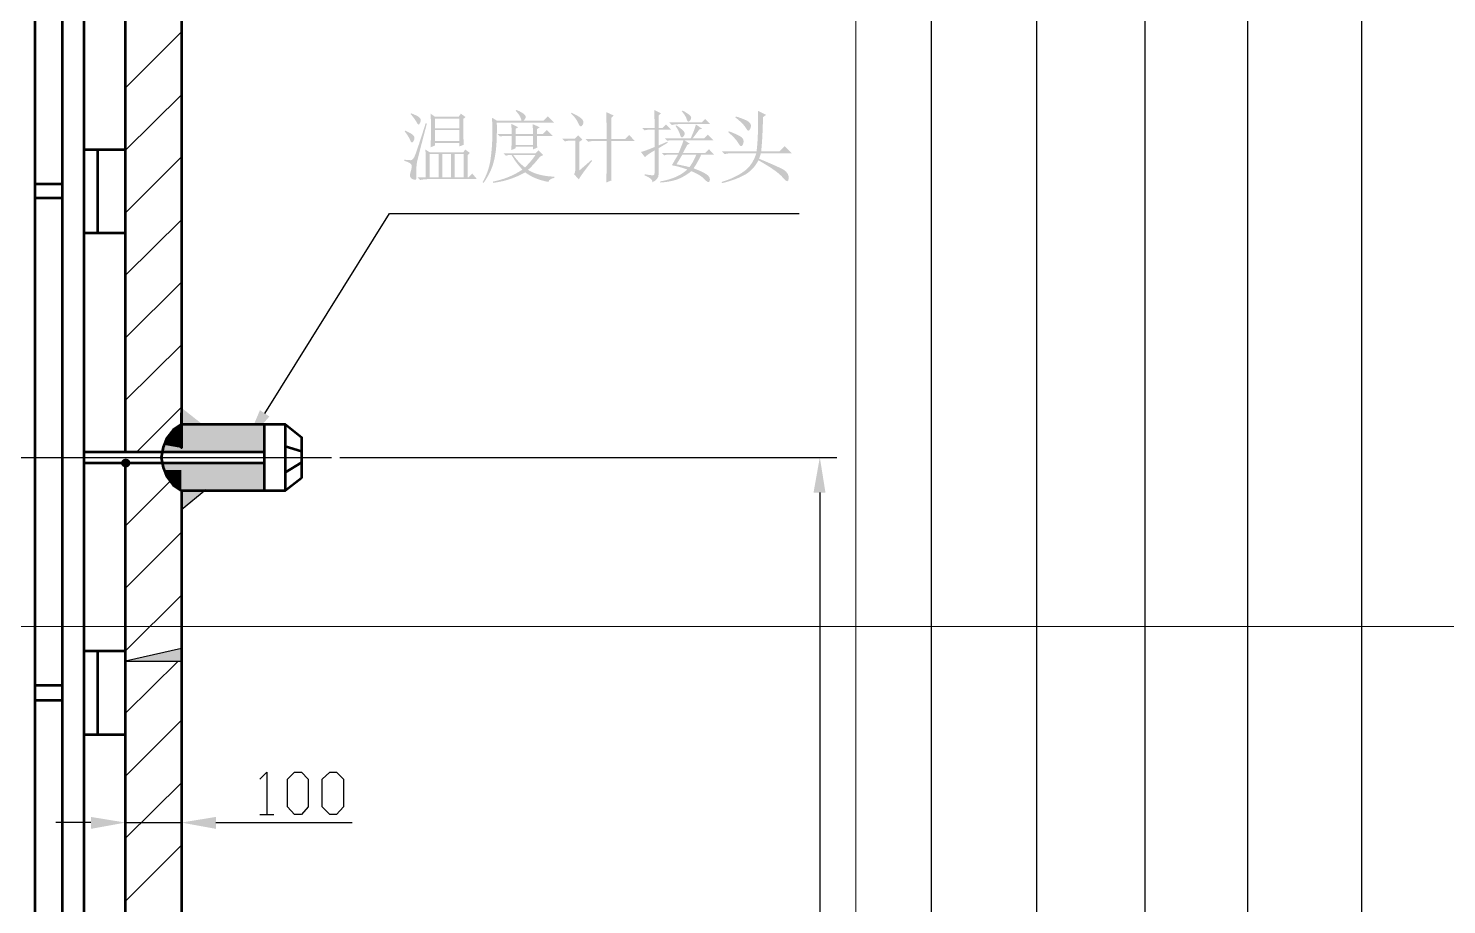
# Model space of a CAD drawing. Header units: millimetres. Extents: x 0 to 841, y 0 to 1189.
# Drawn here: x 280.6 to 376.2, y 456.9 to 515.9 of the extents above; entities that cross this region are included whole.
import ezdxf

# ---------------------------------------------------------------- set-up
doc = ezdxf.new("R2010")
doc.units = ezdxf.units.MM
doc.layers.add('C00-00-00', color=7, linetype='Continuous')
doc.layers.add('C00-FF-FF', color=4, linetype='Continuous', true_color=0x00ffff)
doc.layers.add('CBF-BF-BF', color=7, linetype='Continuous', true_color=0xbfbfbf)

msp = doc.modelspace()

# ---------------------------------------------------------------- hatches: boundary and pattern name
at = {"layer": 'C00-00-00'}
h = msp.add_hatch(color=256, dxfattribs=at)
edge = h.paths.add_edge_path(flags=0)
edge.add_spline(control_points=[(313.185608, 507.679524), (313.198837, 507.956786), (313.206003, 508.275939), (313.206003, 508.636434), (313.206003, 508.636434), (312.665261, 508.636434), (312.665261, 508.636434), (312.665261, 508.636434), (312.41556, 508.595093), (312.41556, 508.595093), (312.41556, 508.595093), (312.249093, 508.76156), (312.249093, 508.76156), (312.249093, 508.76156), (313.206003, 508.76156), (313.206003, 508.76156), (313.206003, 508.969368), (313.198837, 509.198122), (313.185608, 509.448374), (313.185608, 509.448374), (313.643117, 509.219069), (313.643117, 509.219069), (313.643117, 509.219069), (313.47665, 509.11544), (313.47665, 509.11544), (313.47665, 509.11544), (313.47665, 508.76156), (313.47665, 508.76156), (313.47665, 508.76156), (314.641919, 508.76156), (314.641919, 508.76156), (314.641919, 508.99748), (314.634753, 509.219069), (314.620973, 509.427428), (314.620973, 509.427428), (315.099979, 509.219069), (315.099979, 509.219069), (315.099979, 509.219069), (314.912565, 509.094494), (314.912565, 509.094494), (314.912565, 509.094494), (314.912565, 508.76156), (314.912565, 508.76156), (314.912565, 508.76156), (315.307787, 508.76156), (315.307787, 508.76156), (315.307787, 508.76156), (315.578434, 509.032207), (315.578434, 509.032207), (315.578434, 509.032207), (315.973655, 508.636434), (315.973655, 508.636434), (315.973655, 508.636434), (314.912565, 508.636434), (314.912565, 508.636434), (314.912565, 508.234047), (314.91918, 507.970566), (314.933512, 507.845991), (314.933512, 507.845991), (314.641919, 507.720865), (314.641919, 507.720865), (314.641919, 507.720865), (314.641919, 507.908279), (314.641919, 507.908279), (314.641919, 507.908279), (313.47665, 507.908279), (313.47665, 507.908279), (313.47665, 507.908279), (313.47665, 507.804099), (313.47665, 507.804099), (313.47665, 507.804099), (313.185608, 507.679524), (313.185608, 507.679524)], knot_values=[0, 0, 0, 0, 1, 1, 1, 2, 2, 2, 3, 3, 3, 4, 4, 4, 5, 5, 5, 6, 6, 6, 7, 7, 7, 8, 8, 8, 9, 9, 9, 10, 10, 10, 11, 11, 11, 12, 12, 12, 13, 13, 13, 14, 14, 14, 15, 15, 15, 16, 16, 16, 17, 17, 17, 18, 18, 18, 19, 19, 19, 20, 20, 20, 21, 21, 21, 22, 22, 22, 23, 23, 23, 24, 24, 24, 24], degree=3, periodic=1)
edge = h.paths.add_edge_path(flags=0)
edge.add_spline(control_points=[(315.120374, 507.242411), (314.80122, 506.840023), (314.530573, 506.541816), (314.308985, 506.347788), (314.752713, 506.069976), (315.342513, 505.91784), (316.077835, 505.889728), (316.077835, 505.889728), (316.077835, 505.806495), (316.077835, 505.806495), (315.855695, 505.765154), (315.723954, 505.674754), (315.682613, 505.535848), (315.029974, 505.660974), (314.509627, 505.875948), (314.121572, 506.181321), (313.455704, 505.806495), (312.734163, 505.570575), (311.9575, 505.473561), (311.9575, 505.473561), (311.937105, 505.556794), (311.937105, 505.556794), (312.671875, 505.695701), (313.337743, 505.966347), (313.93471, 506.368734), (313.670677, 506.632215), (313.427592, 506.957984), (313.206003, 507.34659), (313.206003, 507.34659), (312.998195, 507.34659), (312.998195, 507.34659), (312.998195, 507.34659), (312.810782, 507.304698), (312.810782, 507.304698), (312.810782, 507.304698), (312.644315, 507.471165), (312.644315, 507.471165), (312.644315, 507.471165), (314.829332, 507.471165), (314.829332, 507.471165), (314.829332, 507.471165), (315.016745, 507.658578), (315.016745, 507.658578), (315.016745, 507.658578), (315.328733, 507.34659), (315.328733, 507.34659), (315.328733, 507.34659), (315.120374, 507.242411), (315.120374, 507.242411)], knot_values=[0, 0, 0, 0, 1, 1, 1, 2, 2, 2, 3, 3, 3, 4, 4, 4, 5, 5, 5, 6, 6, 6, 7, 7, 7, 8, 8, 8, 9, 9, 9, 10, 10, 10, 11, 11, 11, 12, 12, 12, 13, 13, 13, 14, 14, 14, 15, 15, 15, 16, 16, 16, 16], degree=3, periodic=1)
edge = h.paths.add_edge_path(flags=0)
edge.add_spline(control_points=[(313.310183, 507.34659), (313.573664, 506.985544), (313.837144, 506.708283), (314.101177, 506.514255), (314.378438, 506.777736), (314.614358, 507.054997), (314.808386, 507.34659), (314.808386, 507.34659), (313.310183, 507.34659), (313.310183, 507.34659)], knot_values=[0, 0, 0, 0, 1, 1, 1, 2, 2, 2, 3, 3, 3, 3], degree=3, periodic=1)
edge = h.paths.add_edge_path(flags=0)
edge.add_spline(control_points=[(313.47665, 508.636434), (313.47665, 508.636434), (313.47665, 508.033405), (313.47665, 508.033405), (313.47665, 508.033405), (314.641919, 508.033405), (314.641919, 508.033405), (314.641919, 508.033405), (314.641919, 508.636434), (314.641919, 508.636434), (314.641919, 508.636434), (313.47665, 508.636434), (313.47665, 508.636434)], knot_values=[0, 0, 0, 0, 1, 1, 1, 2, 2, 2, 3, 3, 3, 4, 4, 4, 4], degree=3, periodic=1)
edge = h.paths.add_edge_path(flags=0)
edge.add_spline(control_points=[(311.874267, 509.864542), (311.874267, 509.864542), (312.228147, 509.656182), (312.228147, 509.656182), (312.228147, 509.656182), (313.871871, 509.656182), (313.871871, 509.656182), (313.858091, 509.739416), (313.826671, 509.829815), (313.778164, 509.926829), (313.729658, 510.023843), (313.628785, 510.162198), (313.47665, 510.342997), (313.47665, 510.342997), (313.538937, 510.384338), (313.538937, 510.384338), (313.858091, 510.245431), (314.052118, 510.124164), (314.121572, 510.020536), (314.191025, 509.916356), (314.149132, 509.795089), (313.996997, 509.656182), (313.996997, 509.656182), (315.349679, 509.656182), (315.349679, 509.656182), (315.349679, 509.656182), (315.640721, 509.947775), (315.640721, 509.947775), (315.640721, 509.947775), (316.056888, 509.531608), (316.056888, 509.531608), (316.056888, 509.531608), (312.207201, 509.531608), (312.207201, 509.531608), (312.220981, 508.699273), (312.196728, 508.050492), (312.13444, 507.585818), (312.071602, 507.120592), (311.971281, 506.722063), (311.832375, 506.389129), (311.693468, 506.056195), (311.520387, 505.751373), (311.312579, 505.473561), (311.312579, 505.473561), (311.250291, 505.515453), (311.250291, 505.515453), (311.527552, 506.000523), (311.704493, 506.507089), (311.78056, 507.034051), (311.856628, 507.561013), (311.89852, 508.098999), (311.905686, 508.646907), (311.912301, 509.194815), (311.901828, 509.60051), (311.874267, 509.864542), (311.874267, 509.864542), (311.874267, 509.864542), (311.874267, 509.864542)], knot_values=[0, 0, 0, 0, 1, 1, 1, 2, 2, 2, 3, 3, 3, 4, 4, 4, 5, 5, 5, 6, 6, 6, 7, 7, 7, 8, 8, 8, 9, 9, 9, 10, 10, 10, 11, 11, 11, 12, 12, 12, 13, 13, 13, 14, 14, 14, 15, 15, 15, 16, 16, 16, 17, 17, 17, 18, 18, 18, 19, 19, 19, 19], degree=3, periodic=1)
h = msp.add_hatch(color=256, dxfattribs=at)
edge = h.paths.add_edge_path(flags=0)
edge.add_spline(control_points=[(317.208267, 510.134637), (317.208267, 510.134637), (317.229213, 510.197476), (317.229213, 510.197476), (317.534586, 510.058569), (317.745702, 509.940609), (317.863662, 509.843595), (317.981622, 509.746582), (318.040602, 509.649017), (318.040602, 509.552003), (318.040602, 509.454989), (318.002017, 509.371755), (317.925949, 509.302302), (317.849881, 509.232849), (317.766648, 509.306161), (317.676249, 509.521135), (317.585849, 509.736109), (317.429855, 509.940609), (317.208267, 510.134637), (317.208267, 510.134637), (317.208267, 510.134637), (317.208267, 510.134637)], knot_values=[0, 0, 0, 0, 1, 1, 1, 2, 2, 2, 3, 3, 3, 4, 4, 4, 5, 5, 5, 6, 6, 6, 7, 7, 7, 7], degree=3, periodic=1)
edge = h.paths.add_edge_path(flags=0)
edge.add_spline(control_points=[(317.770506, 506.305896), (317.770506, 506.305896), (318.581895, 507.013656), (318.581895, 507.013656), (318.581895, 507.013656), (318.623237, 506.951369), (318.623237, 506.951369), (318.137616, 506.326842), (317.839408, 505.910674), (317.728614, 505.702315), (317.728614, 505.702315), (317.416626, 506.056195), (317.416626, 506.056195), (317.471748, 506.139429), (317.49986, 506.271169), (317.49986, 506.451968), (317.49986, 506.451968), (317.49986, 508.324446), (317.49986, 508.324446), (317.49986, 508.324446), (316.958566, 508.324446), (316.958566, 508.324446), (316.958566, 508.324446), (317.14598, 508.324446), (317.14598, 508.324446), (317.062746, 508.324446), (316.944786, 508.3035), (316.792099, 508.262159), (316.792099, 508.262159), (316.605237, 508.449572), (316.605237, 508.449572), (316.605237, 508.449572), (317.457967, 508.449572), (317.457967, 508.449572), (317.457967, 508.449572), (317.687273, 508.678326), (317.687273, 508.678326), (317.687273, 508.678326), (317.978315, 508.386734), (317.978315, 508.386734), (317.978315, 508.386734), (317.770506, 508.241213), (317.770506, 508.241213), (317.770506, 508.241213), (317.770506, 506.305896), (317.770506, 506.305896)], knot_values=[0, 0, 0, 0, 1, 1, 1, 2, 2, 2, 3, 3, 3, 4, 4, 4, 5, 5, 5, 6, 6, 6, 7, 7, 7, 8, 8, 8, 9, 9, 9, 10, 10, 10, 11, 11, 11, 12, 12, 12, 13, 13, 13, 14, 14, 14, 15, 15, 15, 15], degree=3, periodic=1)
edge = h.paths.add_edge_path(flags=0)
edge.add_spline(control_points=[(319.601644, 508.428626), (319.601644, 509.357975), (319.594478, 509.961004), (319.580697, 510.238817), (319.580697, 510.238817), (320.080098, 510.010063), (320.080098, 510.010063), (320.080098, 510.010063), (319.913631, 509.843595), (319.913631, 509.843595), (319.913631, 509.843595), (319.913631, 508.428626), (319.913631, 508.428626), (319.913631, 508.428626), (320.850146, 508.428626), (320.850146, 508.428626), (320.850146, 508.428626), (321.120242, 508.699273), (321.120242, 508.699273), (321.120242, 508.699273), (321.495068, 508.3035), (321.495068, 508.3035), (321.495068, 508.3035), (319.913631, 508.3035), (319.913631, 508.3035), (319.913631, 508.3035), (319.913631, 506.410076), (319.913631, 506.410076), (319.913631, 506.132263), (319.920246, 505.875948), (319.934578, 505.640028), (319.934578, 505.640028), (319.580697, 505.494507), (319.580697, 505.494507), (319.594478, 505.924455), (319.601644, 506.250223), (319.601644, 506.472363), (319.601644, 506.472363), (319.601644, 508.3035), (319.601644, 508.3035), (319.601644, 508.3035), (318.540003, 508.3035), (318.540003, 508.3035), (318.540003, 508.3035), (318.852542, 508.3035), (318.852542, 508.3035), (318.686075, 508.3035), (318.526223, 508.282554), (318.373536, 508.241213), (318.373536, 508.241213), (318.186674, 508.428626), (318.186674, 508.428626), (318.186674, 508.428626), (319.601644, 508.428626), (319.601644, 508.428626)], knot_values=[0, 0, 0, 0, 1, 1, 1, 2, 2, 2, 3, 3, 3, 4, 4, 4, 5, 5, 5, 6, 6, 6, 7, 7, 7, 8, 8, 8, 9, 9, 9, 10, 10, 10, 11, 11, 11, 12, 12, 12, 13, 13, 13, 14, 14, 14, 15, 15, 15, 16, 16, 16, 17, 17, 17, 18, 18, 18, 18], degree=3, periodic=1)
h = msp.add_hatch(color=256, dxfattribs=at)
edge = h.paths.add_edge_path(flags=0)
edge.add_spline(control_points=[(323.811716, 509.552003), (323.811716, 509.552003), (326.017679, 509.552003), (326.017679, 509.552003), (326.017679, 509.552003), (326.246434, 509.781308), (326.246434, 509.781308), (326.246434, 509.781308), (326.600314, 509.427428), (326.600314, 509.427428), (326.600314, 509.427428), (324.456638, 509.427428), (324.456638, 509.427428), (324.27639, 509.427428), (324.123704, 509.406482), (323.999129, 509.365141), (323.999129, 509.365141), (323.811716, 509.552003), (323.811716, 509.552003)], knot_values=[0, 0, 0, 0, 1, 1, 1, 2, 2, 2, 3, 3, 3, 4, 4, 4, 5, 5, 5, 6, 6, 6, 6], degree=3, periodic=1)
edge = h.paths.add_edge_path(flags=0)
edge.add_spline(control_points=[(324.311117, 509.344194), (324.61649, 509.135835), (324.79343, 508.983148), (324.841937, 508.886135), (324.890444, 508.789121), (324.865639, 508.688248), (324.768625, 508.58462), (324.671612, 508.48044), (324.602158, 508.515167), (324.560817, 508.688799), (324.518925, 508.861881), (324.415296, 509.066382), (324.248829, 509.302302), (324.248829, 509.302302), (324.311117, 509.344194), (324.311117, 509.344194)], knot_values=[0, 0, 0, 0, 1, 1, 1, 2, 2, 2, 3, 3, 3, 4, 4, 4, 5, 5, 5, 5], degree=3, periodic=1)
edge = h.paths.add_edge_path(flags=0)
edge.add_spline(control_points=[(325.039272, 508.033405), (325.039272, 508.033405), (324.74823, 507.492111), (324.74823, 507.492111), (324.74823, 507.492111), (326.246434, 507.492111), (326.246434, 507.492111), (326.246434, 507.492111), (326.496134, 507.741812), (326.496134, 507.741812), (326.496134, 507.741812), (326.850014, 507.367536), (326.850014, 507.367536), (326.850014, 507.367536), (325.975787, 507.367536), (325.975787, 507.367536), (325.767427, 506.923257), (325.594346, 506.618435), (325.45544, 506.451968), (325.732701, 506.354403), (325.968621, 506.25353), (326.162649, 506.149902), (326.356677, 506.045722), (326.478495, 505.942094), (326.527002, 505.837914), (326.575509, 505.734286), (326.575509, 505.643886), (326.527002, 505.567267), (326.478495, 505.4912), (326.391403, 505.51876), (326.266829, 505.650501), (326.142254, 505.782793), (326.013821, 505.89028), (325.88208, 505.973513), (325.75034, 506.056195), (325.559619, 506.153209), (325.309919, 506.264555), (325.087779, 506.069976), (324.82044, 505.90406), (324.508452, 505.765154), (324.196464, 505.626247), (323.769823, 505.536399), (323.229081, 505.494507), (323.229081, 505.494507), (323.229081, 505.57774), (323.229081, 505.57774), (323.520123, 505.619633), (323.822189, 505.699008), (324.134177, 505.816968), (324.446164, 505.934928), (324.74823, 506.118483), (325.039272, 506.368734), (324.720118, 506.493309), (324.373404, 506.590323), (323.999129, 506.659776), (324.137484, 506.895696), (324.27639, 507.131616), (324.415296, 507.367536), (324.415296, 507.367536), (323.666195, 507.367536), (323.666195, 507.367536), (323.666195, 507.367536), (323.478782, 507.325644), (323.478782, 507.325644), (323.478782, 507.325644), (323.312315, 507.492111), (323.312315, 507.492111), (323.312315, 507.492111), (324.456638, 507.492111), (324.456638, 507.492111), (324.595544, 507.810714), (324.706338, 508.095141), (324.789572, 508.345392), (324.789572, 508.345392), (323.874003, 508.345392), (323.874003, 508.345392), (323.874003, 508.345392), (323.687141, 508.3035), (323.687141, 508.3035), (323.687141, 508.3035), (323.520674, 508.469967), (323.520674, 508.469967), (323.520674, 508.469967), (325.268578, 508.469967), (325.268578, 508.469967), (325.323699, 508.594542), (325.382679, 508.733448), (325.444967, 508.886135), (325.507254, 509.038821), (325.566234, 509.212454), (325.621907, 509.406482), (325.621907, 509.406482), (326.038074, 509.11544), (326.038074, 509.11544), (326.038074, 509.11544), (325.851212, 509.073548), (325.851212, 509.073548), (325.656633, 508.795735), (325.503947, 508.594542), (325.393152, 508.469967), (325.393152, 508.469967), (326.1632, 508.469967), (326.1632, 508.469967), (326.1632, 508.469967), (326.412901, 508.719668), (326.412901, 508.719668), (326.412901, 508.719668), (326.787176, 508.345392), (326.787176, 508.345392), (326.787176, 508.345392), (324.831464, 508.345392), (324.831464, 508.345392), (324.831464, 508.345392), (325.205739, 508.116638), (325.205739, 508.116638), (325.205739, 508.116638), (325.039272, 508.033405), (325.039272, 508.033405)], knot_values=[0, 0, 0, 0, 1, 1, 1, 2, 2, 2, 3, 3, 3, 4, 4, 4, 5, 5, 5, 6, 6, 6, 7, 7, 7, 8, 8, 8, 9, 9, 9, 10, 10, 10, 11, 11, 11, 12, 12, 12, 13, 13, 13, 14, 14, 14, 15, 15, 15, 16, 16, 16, 17, 17, 17, 18, 18, 18, 19, 19, 19, 20, 20, 20, 21, 21, 21, 22, 22, 22, 23, 23, 23, 24, 24, 24, 25, 25, 25, 26, 26, 26, 27, 27, 27, 28, 28, 28, 29, 29, 29, 30, 30, 30, 31, 31, 31, 32, 32, 32, 33, 33, 33, 34, 34, 34, 35, 35, 35, 36, 36, 36, 37, 37, 37, 38, 38, 38, 39, 39, 39, 39], degree=3, periodic=1)
edge = h.paths.add_edge_path(flags=0)
edge.add_spline(control_points=[(324.311117, 506.722063), (324.61649, 506.666391), (324.907532, 506.604103), (325.185344, 506.535201), (325.36504, 506.77057), (325.517727, 507.047832), (325.642853, 507.367536), (325.642853, 507.367536), (324.706338, 507.367536), (324.706338, 507.367536), (324.581763, 507.159177), (324.450023, 506.943652), (324.311117, 506.722063), (324.311117, 506.722063), (324.311117, 506.722063), (324.311117, 506.722063)], knot_values=[0, 0, 0, 0, 1, 1, 1, 2, 2, 2, 3, 3, 3, 4, 4, 4, 5, 5, 5, 5], degree=3, periodic=1)
edge = h.paths.add_edge_path(flags=0)
edge.add_spline(control_points=[(324.727284, 510.342997), (324.976985, 510.20409), (325.146759, 510.089438), (325.237158, 509.999589), (325.327006, 509.90919), (325.323699, 509.801703), (325.226685, 509.677128), (325.129671, 509.552003), (325.056911, 509.572949), (325.008404, 509.739416), (324.959897, 509.905883), (324.845244, 510.092745), (324.664997, 510.301104), (324.664997, 510.301104), (324.727284, 510.342997), (324.727284, 510.342997)], knot_values=[0, 0, 0, 0, 1, 1, 1, 2, 2, 2, 3, 3, 3, 4, 4, 4, 5, 5, 5, 5], degree=3, periodic=1)
edge = h.paths.add_edge_path(flags=0)
edge.add_spline(control_points=[(323.104506, 507.991512), (323.104506, 507.991512), (323.687141, 508.241213), (323.687141, 508.241213), (323.687141, 508.241213), (323.728482, 508.178925), (323.728482, 508.178925), (323.728482, 508.178925), (323.104506, 507.804099), (323.104506, 507.804099), (323.104506, 507.804099), (323.104506, 506.0358), (323.104506, 506.0358), (323.104506, 505.813661), (322.9656, 505.640028), (322.688339, 505.515453), (322.7159, 505.66814), (322.542267, 505.820826), (322.167992, 505.972962), (322.167992, 505.972962), (322.167992, 506.056195), (322.167992, 506.056195), (322.472814, 506.000523), (322.660227, 505.97682), (322.72968, 505.983435), (322.799133, 505.990601), (322.83386, 506.04903), (322.83386, 506.160375), (322.83386, 506.160375), (322.83386, 507.658578), (322.83386, 507.658578), (322.459033, 507.436438), (322.244059, 507.283752), (322.188938, 507.201069), (322.188938, 507.201069), (321.918291, 507.554398), (321.918291, 507.554398), (322.16744, 507.623852), (322.472814, 507.734646), (322.83386, 507.887332), (322.83386, 507.887332), (322.83386, 509.052602), (322.83386, 509.052602), (322.83386, 509.052602), (322.396746, 509.052602), (322.396746, 509.052602), (322.396746, 509.052602), (322.147046, 509.01126), (322.147046, 509.01126), (322.147046, 509.01126), (321.980579, 509.177727), (321.980579, 509.177727), (321.980579, 509.177727), (322.83386, 509.177727), (322.83386, 509.177727), (322.83386, 509.746582), (322.826694, 510.148418), (322.812914, 510.384338), (322.812914, 510.384338), (323.270973, 510.155583), (323.270973, 510.155583), (323.270973, 510.155583), (323.104506, 510.010063), (323.104506, 510.010063), (323.104506, 510.010063), (323.104506, 509.177727), (323.104506, 509.177727), (323.104506, 509.177727), (323.374602, 509.177727), (323.374602, 509.177727), (323.374602, 509.177727), (323.603908, 509.406482), (323.603908, 509.406482), (323.603908, 509.406482), (323.957237, 509.052602), (323.957237, 509.052602), (323.957237, 509.052602), (323.104506, 509.052602), (323.104506, 509.052602), (323.104506, 509.052602), (323.104506, 507.991512), (323.104506, 507.991512)], knot_values=[0, 0, 0, 0, 1, 1, 1, 2, 2, 2, 3, 3, 3, 4, 4, 4, 5, 5, 5, 6, 6, 6, 7, 7, 7, 8, 8, 8, 9, 9, 9, 10, 10, 10, 11, 11, 11, 12, 12, 12, 13, 13, 13, 14, 14, 14, 15, 15, 15, 16, 16, 16, 17, 17, 17, 18, 18, 18, 19, 19, 19, 20, 20, 20, 21, 21, 21, 22, 22, 22, 23, 23, 23, 24, 24, 24, 25, 25, 25, 26, 26, 26, 27, 27, 27, 27], degree=3, periodic=1)
h = msp.add_hatch(color=256, dxfattribs=at)
edge = h.paths.add_edge_path(flags=0)
edge.add_spline(control_points=[(328.313381, 509.947775), (328.79845, 509.794537), (329.100516, 509.662797), (329.218476, 509.552003), (329.336436, 509.440657), (329.356831, 509.295136), (329.280763, 509.114889), (329.204696, 508.934642), (329.110989, 508.945115), (329.000195, 509.146308), (328.888849, 509.347502), (328.646315, 509.593895), (328.272039, 509.884937), (328.272039, 509.884937), (328.313381, 509.947775), (328.313381, 509.947775)], knot_values=[0, 0, 0, 0, 1, 1, 1, 2, 2, 2, 3, 3, 3, 4, 4, 4, 5, 5, 5, 5], degree=3, periodic=1)
edge = h.paths.add_edge_path(flags=0)
edge.add_spline(control_points=[(327.834926, 508.948973), (328.361888, 508.754394), (328.670017, 508.5984), (328.760416, 508.48044), (328.850816, 508.36248), (328.85743, 508.220267), (328.781362, 508.053799), (328.705295, 507.887332), (328.608281, 507.911586), (328.490321, 508.12656), (328.372361, 508.341534), (328.139748, 508.595093), (327.793033, 508.886135), (327.793033, 508.886135), (327.834926, 508.948973), (327.834926, 508.948973)], knot_values=[0, 0, 0, 0, 1, 1, 1, 2, 2, 2, 3, 3, 3, 4, 4, 4, 5, 5, 5, 5], degree=3, periodic=1)
edge = h.paths.add_edge_path(flags=0)
edge.add_spline(control_points=[(330.352877, 510.051404), (330.352877, 510.051404), (330.144518, 509.905883), (330.144518, 509.905883), (330.130186, 509.447823), (330.116406, 509.063075), (330.102625, 508.751087), (330.088845, 508.439099), (330.061284, 508.053799), (330.019943, 507.596291), (330.019943, 507.596291), (331.2475, 507.596291), (331.2475, 507.596291), (331.2475, 507.596291), (331.60138, 507.950171), (331.60138, 507.950171), (331.60138, 507.950171), (332.079835, 507.471165), (332.079835, 507.471165), (332.079835, 507.471165), (329.998997, 507.471165), (329.998997, 507.471165), (329.970885, 507.359819), (329.928993, 507.235245), (329.873871, 507.09689), (330.581631, 506.805297), (331.094813, 506.57985), (331.413967, 506.420549), (331.732569, 506.260696), (331.885256, 506.045722), (331.871475, 505.775627), (331.857695, 505.50498), (331.729262, 505.51876), (331.486727, 505.816968), (331.243641, 506.115175), (330.692426, 506.507089), (329.83253, 506.99271), (329.59661, 506.53465), (329.263676, 506.19455), (328.833728, 505.972962), (328.40378, 505.751373), (327.918159, 505.57774), (327.376866, 505.452615), (327.376866, 505.452615), (327.356471, 505.535848), (327.356471, 505.535848), (327.952886, 505.716647), (328.451736, 505.952567), (328.854123, 506.243609), (329.25651, 506.53465), (329.533771, 506.944203), (329.687009, 507.471165), (329.687009, 507.471165), (328.06368, 507.471165), (328.06368, 507.471165), (327.882881, 507.471165), (327.716414, 507.450219), (327.564279, 507.408878), (327.564279, 507.408878), (327.376866, 507.596291), (327.376866, 507.596291), (327.376866, 507.596291), (329.707404, 507.596291), (329.707404, 507.596291), (329.762526, 508.053799), (329.793945, 508.549893), (329.801111, 509.084021), (329.807725, 509.617597), (329.811584, 510.030457), (329.811584, 510.32205), (329.811584, 510.32205), (330.352877, 510.051404), (330.352877, 510.051404)], knot_values=[0, 0, 0, 0, 1, 1, 1, 2, 2, 2, 3, 3, 3, 4, 4, 4, 5, 5, 5, 6, 6, 6, 7, 7, 7, 8, 8, 8, 9, 9, 9, 10, 10, 10, 11, 11, 11, 12, 12, 12, 13, 13, 13, 14, 14, 14, 15, 15, 15, 16, 16, 16, 17, 17, 17, 18, 18, 18, 19, 19, 19, 20, 20, 20, 21, 21, 21, 22, 22, 22, 23, 23, 23, 24, 24, 24, 24], degree=3, periodic=1)
h = msp.add_hatch(color=256, dxfattribs=at)
edge = h.paths.add_edge_path(flags=0)
edge.add_spline(control_points=[(308.03847, 509.801703), (308.03847, 509.801703), (308.03847, 509.156781), (308.03847, 509.156781), (308.03847, 509.156781), (309.682745, 509.156781), (309.682745, 509.156781), (309.682745, 509.156781), (309.682745, 509.801703), (309.682745, 509.801703), (309.682745, 509.801703), (308.03847, 509.801703), (308.03847, 509.801703)], knot_values=[0, 0, 0, 0, 1, 1, 1, 2, 2, 2, 3, 3, 3, 4, 4, 4, 4], degree=3, periodic=1)
edge = h.paths.add_edge_path(flags=0)
edge.add_spline(control_points=[(308.03847, 509.032207), (308.03847, 509.032207), (308.03847, 508.283105), (308.03847, 508.283105), (308.03847, 508.283105), (309.682745, 508.283105), (309.682745, 508.283105), (309.682745, 508.283105), (309.682745, 509.032207), (309.682745, 509.032207), (309.682745, 509.032207), (308.03847, 509.032207), (308.03847, 509.032207)], knot_values=[0, 0, 0, 0, 1, 1, 1, 2, 2, 2, 3, 3, 3, 4, 4, 4, 4], degree=3, periodic=1)
edge = h.paths.add_edge_path(flags=0)
edge.add_spline(control_points=[(307.685141, 507.408878), (307.685141, 507.408878), (307.685141, 505.848387), (307.685141, 505.848387), (307.685141, 505.848387), (308.288171, 505.848387), (308.288171, 505.848387), (308.288171, 505.848387), (308.288171, 507.408878), (308.288171, 507.408878), (308.288171, 507.408878), (307.685141, 507.408878), (307.685141, 507.408878)], knot_values=[0, 0, 0, 0, 1, 1, 1, 2, 2, 2, 3, 3, 3, 4, 4, 4, 4], degree=3, periodic=1)
edge = h.paths.add_edge_path(flags=0)
edge.add_spline(control_points=[(308.537871, 507.408878), (308.537871, 507.408878), (308.537871, 505.848387), (308.537871, 505.848387), (308.537871, 505.848387), (309.120506, 505.848387), (309.120506, 505.848387), (309.120506, 505.848387), (309.120506, 507.408878), (309.120506, 507.408878), (309.120506, 507.408878), (308.537871, 507.408878), (308.537871, 507.408878)], knot_values=[0, 0, 0, 0, 1, 1, 1, 2, 2, 2, 3, 3, 3, 4, 4, 4, 4], degree=3, periodic=1)
edge = h.paths.add_edge_path(flags=0)
edge.add_spline(control_points=[(309.370206, 507.408878), (309.370206, 507.408878), (309.370206, 505.848387), (309.370206, 505.848387), (309.370206, 505.848387), (309.973787, 505.848387), (309.973787, 505.848387), (309.973787, 505.848387), (309.973787, 507.408878), (309.973787, 507.408878), (309.973787, 507.408878), (309.370206, 507.408878), (309.370206, 507.408878)], knot_values=[0, 0, 0, 0, 1, 1, 1, 2, 2, 2, 3, 3, 3, 4, 4, 4, 4], degree=3, periodic=1)
edge = h.paths.add_edge_path(flags=0)
edge.add_spline(control_points=[(307.747428, 507.866938), (307.761209, 508.130418), (307.768375, 508.532254), (307.768375, 509.073548), (307.768375, 509.61429), (307.761209, 509.96817), (307.747428, 510.134637), (307.747428, 510.134637), (308.03847, 509.926829), (308.03847, 509.926829), (308.03847, 509.926829), (309.640853, 509.926829), (309.640853, 509.926829), (309.640853, 509.926829), (309.786374, 510.134637), (309.786374, 510.134637), (309.786374, 510.134637), (310.098913, 509.905883), (310.098913, 509.905883), (310.098913, 509.905883), (309.952841, 509.781308), (309.952841, 509.781308), (309.952841, 508.948973), (309.959455, 508.366339), (309.973787, 508.033405), (309.973787, 508.033405), (309.682745, 507.929225), (309.682745, 507.929225), (309.682745, 507.929225), (309.682745, 508.157979), (309.682745, 508.157979), (309.682745, 508.157979), (308.03847, 508.157979), (308.03847, 508.157979), (308.03847, 508.157979), (308.03847, 507.991512), (308.03847, 507.991512), (308.03847, 507.991512), (307.747428, 507.866938), (307.747428, 507.866938)], knot_values=[0, 0, 0, 0, 1, 1, 1, 2, 2, 2, 3, 3, 3, 4, 4, 4, 5, 5, 5, 6, 6, 6, 7, 7, 7, 8, 8, 8, 9, 9, 9, 10, 10, 10, 11, 11, 11, 12, 12, 12, 13, 13, 13, 13], degree=3, periodic=1)
edge = h.paths.add_edge_path(flags=0)
edge.add_spline(control_points=[(307.393548, 507.720865), (307.393548, 507.720865), (307.685141, 507.534003), (307.685141, 507.534003), (307.685141, 507.534003), (309.952841, 507.534003), (309.952841, 507.534003), (309.952841, 507.534003), (310.077967, 507.720865), (310.077967, 507.720865), (310.077967, 507.720865), (310.389954, 507.492111), (310.389954, 507.492111), (310.389954, 507.492111), (310.244434, 507.34659), (310.244434, 507.34659), (310.244434, 507.34659), (310.244434, 505.848387), (310.244434, 505.848387), (310.244434, 505.848387), (310.306721, 505.848387), (310.306721, 505.848387), (310.306721, 505.848387), (310.556421, 506.098088), (310.556421, 506.098088), (310.556421, 506.098088), (310.868409, 505.723261), (310.868409, 505.723261), (310.868409, 505.723261), (307.539069, 505.723261), (307.539069, 505.723261), (307.358822, 505.723261), (307.192355, 505.702866), (307.039668, 505.660974), (307.039668, 505.660974), (306.852806, 505.848387), (306.852806, 505.848387), (306.852806, 505.848387), (307.414494, 505.848387), (307.414494, 505.848387), (307.414494, 505.848387), (307.414494, 507.221464), (307.414494, 507.221464), (307.414494, 507.360371), (307.407329, 507.526838), (307.393548, 507.720865), (307.393548, 507.720865), (307.393548, 507.720865), (307.393548, 507.720865)], knot_values=[0, 0, 0, 0, 1, 1, 1, 2, 2, 2, 3, 3, 3, 4, 4, 4, 5, 5, 5, 6, 6, 6, 7, 7, 7, 8, 8, 8, 9, 9, 9, 10, 10, 10, 11, 11, 11, 12, 12, 12, 13, 13, 13, 14, 14, 14, 15, 15, 15, 16, 16, 16, 16], degree=3, periodic=1)
edge = h.paths.add_edge_path(flags=0)
edge.add_spline(control_points=[(307.497728, 509.468769), (307.095341, 507.943005), (306.876508, 507.093031), (306.841782, 506.91995), (306.807055, 506.746317), (306.786109, 506.53465), (306.779494, 506.28495), (306.77288, 506.035249), (306.77288, 505.862168), (306.779494, 505.765154), (306.786109, 505.66814), (306.702875, 505.653808), (306.529794, 505.723261), (306.356712, 505.792714), (306.31482, 505.96304), (306.405219, 506.233135), (306.495067, 506.503231), (306.498375, 506.676864), (306.415141, 506.753483), (306.331908, 506.82955), (306.186387, 506.895696), (305.978579, 506.951369), (305.978579, 506.951369), (305.978579, 507.034602), (305.978579, 507.034602), (306.228279, 507.00649), (306.380966, 506.996017), (306.436638, 507.003183), (306.49176, 507.009798), (306.557906, 507.072636), (306.633973, 507.190596), (306.710041, 507.308556), (306.970215, 508.074746), (307.414494, 509.489715), (307.414494, 509.489715), (307.497728, 509.468769), (307.497728, 509.468769)], knot_values=[0, 0, 0, 0, 1, 1, 1, 2, 2, 2, 3, 3, 3, 4, 4, 4, 5, 5, 5, 6, 6, 6, 7, 7, 7, 8, 8, 8, 9, 9, 9, 10, 10, 10, 11, 11, 11, 12, 12, 12, 12], degree=3, periodic=1)
edge = h.paths.add_edge_path(flags=0)
edge.add_spline(control_points=[(306.040866, 508.990314), (306.415692, 508.823847), (306.616886, 508.684941), (306.644447, 508.574147), (306.672007, 508.462801), (306.647754, 508.355314), (306.571686, 508.251686), (306.495067, 508.147506), (306.43278, 508.168452), (306.384273, 508.313973), (306.335766, 508.459494), (306.207333, 508.671161), (305.999525, 508.948973), (305.999525, 508.948973), (306.040866, 508.990314), (306.040866, 508.990314)], knot_values=[0, 0, 0, 0, 1, 1, 1, 2, 2, 2, 3, 3, 3, 4, 4, 4, 5, 5, 5, 5], degree=3, periodic=1)
edge = h.paths.add_edge_path(flags=0)
edge.add_spline(control_points=[(306.436638, 510.155583), (306.700119, 510.058569), (306.883674, 509.96817), (306.987854, 509.884937), (307.091482, 509.801703), (307.109121, 509.680436), (307.039668, 509.521135), (306.970215, 509.361282), (306.897454, 509.361282), (306.821387, 509.521135), (306.744768, 509.680436), (306.602554, 509.878322), (306.394746, 510.114242), (306.394746, 510.114242), (306.436638, 510.155583), (306.436638, 510.155583)], knot_values=[0, 0, 0, 0, 1, 1, 1, 2, 2, 2, 3, 3, 3, 4, 4, 4, 5, 5, 5, 5], degree=3, periodic=1)
h = msp.add_hatch(color=256, dxfattribs=at)
h.dxf.hatch_style = 2
h.paths.add_polyline_path([(290.957, 490.330772), (292.354, 489.230106), (290.957, 489.230106)])
h = msp.add_hatch(color=256, dxfattribs=at)
h.dxf.hatch_style = 2
h.paths.add_polyline_path([(296.883667, 489.738106), (295.317333, 487.960106), (296.248667, 490.161439)])
h = msp.add_hatch(color=256, dxfattribs=at)
h.dxf.hatch_style = 2
h.paths.add_polyline_path([(290.957, 489.230106), (290.957, 488.976106), (290.576, 488.976106)])
h = msp.add_hatch(color=256, dxfattribs=at)
h.dxf.hatch_style = 2
h.paths.add_polyline_path([(290.957, 489.230106), (296.545, 488.637439), (290.957, 488.637439)])
h = msp.add_hatch(color=256, dxfattribs=at)
h.dxf.hatch_style = 2
h.paths.add_polyline_path([(290.957, 489.230106), (296.545, 489.230106), (296.545, 488.637439)])
h = msp.add_hatch(color=256, dxfattribs=at)
h.dxf.hatch_style = 2
h.paths.add_polyline_path([(289.941, 488.256439), (290.957, 487.833106), (289.771667, 487.833106)])
h = msp.add_hatch(color=256, dxfattribs=at)
h.dxf.hatch_style = 2
h.paths.add_polyline_path([(290.237333, 488.637439), (290.957, 488.256439), (289.941, 488.256439)])
h = msp.add_hatch(color=256, dxfattribs=at)
h.dxf.hatch_style = 2
h.paths.add_polyline_path([(289.941, 488.256439), (290.957, 488.256439), (290.957, 487.833106)])
h = msp.add_hatch(color=256, dxfattribs=at)
h.dxf.hatch_style = 2
h.paths.add_polyline_path([(290.576, 488.976106), (290.957, 488.637439), (290.237333, 488.637439)])
h = msp.add_hatch(color=256, dxfattribs=at)
h.dxf.hatch_style = 2
h.paths.add_polyline_path([(290.237333, 488.637439), (290.957, 488.637439), (290.957, 488.256439)])
h = msp.add_hatch(color=256, dxfattribs=at)
h.dxf.hatch_style = 2
h.paths.add_polyline_path([(290.576, 488.976106), (290.957, 488.976106), (290.957, 488.637439)])
h = msp.add_hatch(color=256, dxfattribs=at)
h.dxf.hatch_style = 2
h.paths.add_polyline_path([(290.957, 488.637439), (296.545, 488.256439), (290.957, 488.256439)])
h = msp.add_hatch(color=256, dxfattribs=at)
h.dxf.hatch_style = 2
h.paths.add_polyline_path([(290.957, 488.637439), (296.545, 488.637439), (296.545, 488.256439)])
h = msp.add_hatch(color=256, dxfattribs=at)
h.dxf.hatch_style = 2
h.paths.add_polyline_path([(290.957, 488.256439), (296.545, 487.621439), (290.957, 487.621439)])
h = msp.add_hatch(color=256, dxfattribs=at)
h.dxf.hatch_style = 2
h.paths.add_polyline_path([(290.957, 488.256439), (296.545, 488.256439), (296.545, 487.621439)])
h = msp.add_hatch(color=256, dxfattribs=at)
h.dxf.hatch_style = 2
h.paths.add_polyline_path([(289.729333, 487.621439), (290.957, 487.367439), (289.644667, 487.367439)])
h = msp.add_hatch(color=256, dxfattribs=at)
h.dxf.hatch_style = 2
h.paths.add_polyline_path([(289.771667, 487.833106), (290.957, 487.621439), (289.729333, 487.621439)])
h = msp.add_hatch(color=256, dxfattribs=at)
h.dxf.hatch_style = 2
h.paths.add_polyline_path([(289.729333, 487.621439), (290.957, 487.621439), (290.957, 487.367439)])
h = msp.add_hatch(color=256, dxfattribs=at)
h.dxf.hatch_style = 2
h.paths.add_polyline_path([(289.771667, 487.833106), (290.957, 487.833106), (290.957, 487.621439)])
h = msp.add_hatch(color=256, dxfattribs=at)
h.dxf.hatch_style = 2
h.paths.add_polyline_path([(290.957, 487.621439), (296.545, 487.367439), (290.957, 487.367439)])
h = msp.add_hatch(color=256, dxfattribs=at)
h.dxf.hatch_style = 2
h.paths.add_polyline_path([(290.957, 487.621439), (296.545, 487.621439), (296.545, 487.367439)])
h = msp.add_hatch(color=256, dxfattribs=at)
h.dxf.hatch_style = 2
h.paths.add_polyline_path([(289.644667, 486.605439), (290.957, 486.139772), (289.771667, 486.139772)])
h = msp.add_hatch(color=256, dxfattribs=at)
h.dxf.hatch_style = 2
h.paths.add_polyline_path([(289.644667, 486.605439), (290.957, 486.605439), (290.957, 486.139772)])
h = msp.add_hatch(color=256, dxfattribs=at)
h.dxf.hatch_style = 2
h.paths.add_polyline_path([(290.957, 486.605439), (296.545, 485.716439), (290.957, 485.716439)])
h = msp.add_hatch(color=256, dxfattribs=at)
h.dxf.hatch_style = 2
h.paths.add_polyline_path([(290.957, 486.605439), (296.545, 486.605439), (296.545, 485.716439)])
h = msp.add_hatch(color=256, dxfattribs=at)
h.dxf.hatch_style = 2
h.paths.add_polyline_path([(333.544333, 484.615772), (334.348667, 484.615772), (333.967667, 486.986439)])
h = msp.add_hatch(color=256, dxfattribs=at)
h.dxf.hatch_style = 2
h.paths.add_polyline_path([(289.771667, 486.139772), (290.957, 485.716439), (289.941, 485.716439)])
h = msp.add_hatch(color=256, dxfattribs=at)
h.dxf.hatch_style = 2
h.paths.add_polyline_path([(289.771667, 486.139772), (290.957, 486.139772), (290.957, 485.716439)])
h = msp.add_hatch(color=256, dxfattribs=at)
h.dxf.hatch_style = 2
h.paths.add_polyline_path([(289.941, 485.716439), (290.957, 485.335439), (290.237333, 485.335439)])
h = msp.add_hatch(color=256, dxfattribs=at)
h.dxf.hatch_style = 2
h.paths.add_polyline_path([(289.941, 485.716439), (290.957, 485.716439), (290.957, 485.335439)])
h = msp.add_hatch(color=256, dxfattribs=at)
h.dxf.hatch_style = 2
h.paths.add_polyline_path([(290.957, 485.716439), (296.545, 485.335439), (290.957, 485.335439)])
h = msp.add_hatch(color=256, dxfattribs=at)
h.dxf.hatch_style = 2
h.paths.add_polyline_path([(290.957, 485.716439), (296.545, 485.716439), (296.545, 485.335439)])
h = msp.add_hatch(color=256, dxfattribs=at)
h.dxf.hatch_style = 2
h.paths.add_polyline_path([(290.237333, 485.335439), (290.957, 484.996772), (290.576, 484.996772)])
h = msp.add_hatch(color=256, dxfattribs=at)
h.dxf.hatch_style = 2
h.paths.add_polyline_path([(290.237333, 485.335439), (290.957, 485.335439), (290.957, 484.996772)])
h = msp.add_hatch(color=256, dxfattribs=at)
h.dxf.hatch_style = 2
h.paths.add_polyline_path([(290.576, 484.996772), (290.957, 484.996772), (290.957, 484.742772)])
h = msp.add_hatch(color=256, dxfattribs=at)
h.dxf.hatch_style = 2
h.paths.add_polyline_path([(290.957, 485.335439), (296.545, 484.742772), (290.957, 484.742772)])
h = msp.add_hatch(color=256, dxfattribs=at)
h.dxf.hatch_style = 2
h.paths.add_polyline_path([(290.957, 485.335439), (296.545, 485.335439), (296.545, 484.742772)])
h = msp.add_hatch(color=256, dxfattribs=at)
h.dxf.hatch_style = 2
h.paths.add_polyline_path([(290.957, 484.742772), (292.438667, 484.742772), (290.957, 483.472772)])
h = msp.add_hatch(color=256, dxfattribs=at)
h.dxf.hatch_style = 2
h.paths.add_polyline_path([(290.957, 474.117106), (290.957, 473.270439), (287.189333, 473.270439)])
h = msp.add_hatch(color=256, dxfattribs=at)
h.dxf.hatch_style = 2
h.paths.add_polyline_path([(284.861, 462.771772), (284.861, 461.967439), (287.189333, 462.390772)])
h = msp.add_hatch(color=256, dxfattribs=at)
h.dxf.hatch_style = 2
h.paths.add_polyline_path([(293.285333, 462.771772), (293.285333, 461.967439), (290.957, 462.390772)])
at = {"layer": 'C00-FF-FF'}
h = msp.add_hatch(color=256, dxfattribs=at)
edge = h.paths.add_edge_path()
edge.add_ellipse((287.2105, 486.604028), major_axis=(0.3175, 0), ratio=0.933333, start_angle=0, end_angle=360)

# ---------------------------------------------------------------- linework, layer by layer
at = {"layer": 'C00-00-00', "lineweight": 25}
for points in [[(296.587333, 489.948361), (304.969333, 503.410361), (332.570667, 503.410361)], [(277.876, 486.985028), (301.074667, 486.985028)], [(290.957, 483.471361), (292.608, 484.826028)], [(290.957, 474.115694), (287.189333, 473.269028), (290.957, 473.269028)], [(296.248667, 465.310361), (296.714333, 465.776028), (296.714333, 462.939694)], [(296.248667, 462.939694), (297.18, 462.939694)]]:
    msp.add_lwpolyline(points, dxfattribs=at)
at = {"layer": 'C00-00-00', "lineweight": 53}
for points in [[(290.957, 490.456361), (290.957, 487.620028), (290.957, 489.990694)], [(290.957, 489.228694), (290.406667, 488.847694), (289.983333, 488.297361), (289.729333, 487.662361), (289.602333, 486.985028), (289.729333, 486.307694), (289.983333, 485.672694), (290.406667, 485.122361), (290.957, 484.741361)], [(290.957, 489.228694), (297.942, 489.228694), (297.942, 484.741361), (290.957, 484.741361)], [(296.545, 489.228694), (296.545, 484.741361)], [(297.942, 489.228694), (299.042667, 488.339694), (299.042667, 485.588028)], [(287.189333, 426.533028), (287.189333, 486.604028)]]:
    msp.add_lwpolyline(points, dxfattribs=at)
at = {"layer": 'C00-00-00', "lineweight": 25}
for points in [[(298.577, 462.939694), (298.111333, 463.447694), (298.111333, 465.310361), (298.577, 465.776028), (299.042667, 465.776028), (299.508333, 465.310361), (299.508333, 463.447694), (299.042667, 462.939694)], [(300.947667, 462.939694), (300.439667, 463.447694), (300.439667, 465.310361), (300.947667, 465.776028), (301.413333, 465.776028), (301.879, 465.310361), (301.879, 463.447694), (301.413333, 462.939694)]]:
    msp.add_lwpolyline(points, close=True, dxfattribs=at)
for points in [[(370.459, 822.434361), (370.459, 822.434361), (370.459, 409.261028), (370.459, 409.261028)], [(362.796667, 409.261028), (362.796667, 409.261028), (362.796667, 773.835694), (362.796667, 773.835694)], [(355.854, 759.738694), (355.854, 759.738694), (355.854, 409.261028), (355.854, 409.261028)], [(348.572667, 729.470361), (348.572667, 729.470361), (348.572667, 409.261028), (348.572667, 409.261028)], [(341.460667, 702.969694), (341.460667, 702.969694), (341.460667, 409.261028), (341.460667, 409.261028)], [(287.189333, 511.877028), (287.189333, 511.877028), (290.957, 515.644694), (290.957, 515.644694)], [(287.189333, 507.686028), (287.189333, 507.686028), (290.957, 511.411361), (290.957, 511.411361)], [(287.189333, 503.452694), (287.189333, 503.452694), (290.957, 507.220361), (290.957, 507.220361)], [(287.189333, 499.261694), (287.189333, 499.261694), (290.957, 502.987028), (290.957, 502.987028)], [(287.189333, 495.028361), (287.189333, 495.028361), (290.957, 498.796028), (290.957, 498.796028)], [(287.189333, 490.837361), (287.189333, 490.837361), (290.957, 494.562694), (290.957, 494.562694)], [(287.951333, 487.366028), (287.951333, 487.366028), (290.957, 490.371694), (290.957, 490.371694)], [(301.625, 486.985028), (301.625, 486.985028), (335.110667, 486.985028), (335.110667, 486.985028)], [(287.189333, 482.370694), (287.189333, 482.370694), (290.195, 485.376361), (290.195, 485.376361)], [(333.967667, 484.614361), (333.967667, 484.614361), (333.967667, 409.261028), (333.967667, 409.261028)], [(287.189333, 478.179694), (287.189333, 478.179694), (290.957, 481.947361), (290.957, 481.947361)], [(287.189333, 473.946361), (287.189333, 473.946361), (290.957, 477.714028), (290.957, 477.714028)], [(287.189333, 469.755361), (287.189333, 469.755361), (290.745333, 473.269028), (290.745333, 473.269028)], [(287.189333, 465.522028), (287.189333, 465.522028), (290.957, 469.289694), (290.957, 469.289694)], [(287.189333, 467.723361), (287.189333, 467.723361), (287.189333, 461.204028), (287.189333, 461.204028)], [(290.957, 467.723361), (290.957, 467.723361), (290.957, 461.204028), (290.957, 461.204028)], [(287.189333, 461.331028), (287.189333, 461.331028), (290.957, 465.056361), (290.957, 465.056361)], [(284.861, 462.389361), (284.861, 462.389361), (282.490333, 462.389361), (282.490333, 462.389361)], [(287.189333, 462.389361), (287.189333, 462.389361), (290.957, 462.389361), (290.957, 462.389361)], [(293.285333, 462.389361), (293.285333, 462.389361), (302.471667, 462.389361), (302.471667, 462.389361)], [(287.189333, 457.097694), (287.189333, 457.097694), (290.957, 460.865361), (290.957, 460.865361)]]:
    msp.add_open_spline(points, degree=3, dxfattribs=at)
at = {"layer": 'C00-00-00', "lineweight": 53}
for points in [[(281.093333, 650.857361), (281.093333, 650.857361), (281.093333, 406.848028), (281.093333, 406.848028)], [(282.956, 437.836028), (282.956, 437.836028), (282.956, 650.857361), (282.956, 650.857361)], [(284.395333, 650.857361), (284.395333, 650.857361), (284.395333, 437.836028), (284.395333, 437.836028)], [(290.957, 631.045361), (290.957, 631.045361), (290.957, 489.228694), (290.957, 489.228694)], [(287.189333, 487.366028), (287.189333, 487.366028), (287.189333, 546.632694), (287.189333, 546.632694)], [(284.395333, 507.728361), (284.395333, 507.728361), (287.189333, 507.728361), (287.189333, 507.728361)], [(285.326667, 502.098028), (285.326667, 502.098028), (285.326667, 507.728361), (285.326667, 507.728361)], [(281.093333, 505.400028), (281.093333, 505.400028), (282.956, 505.400028), (282.956, 505.400028)], [(281.093333, 504.468694), (281.093333, 504.468694), (282.956, 504.468694), (282.956, 504.468694)], [(284.395333, 502.098028), (284.395333, 502.098028), (287.189333, 502.098028), (287.189333, 502.098028)], [(284.395333, 487.366028), (284.395333, 487.366028), (296.545, 487.366028), (296.545, 487.366028)], [(297.942, 487.747028), (297.942, 487.747028), (299.042667, 487.408361), (299.042667, 487.408361)], [(296.545, 486.604028), (296.545, 486.604028), (284.395333, 486.604028), (284.395333, 486.604028)], [(297.942, 485.969028), (297.942, 485.969028), (299.042667, 486.646361), (299.042667, 486.646361)], [(299.042667, 485.588028), (299.042667, 485.588028), (297.942, 484.741361), (297.942, 484.741361)], [(290.957, 484.741361), (290.957, 484.741361), (290.957, 440.460694), (290.957, 440.460694)], [(284.395333, 473.946361), (284.395333, 473.946361), (287.189333, 473.946361), (287.189333, 473.946361)], [(285.326667, 468.316028), (285.326667, 468.316028), (285.326667, 473.946361), (285.326667, 473.946361)], [(282.956, 471.618028), (282.956, 471.618028), (281.093333, 471.618028), (281.093333, 471.618028)], [(281.093333, 470.644361), (281.093333, 470.644361), (282.956, 470.644361), (282.956, 470.644361)], [(284.395333, 468.316028), (284.395333, 468.316028), (287.189333, 468.316028), (287.189333, 468.316028)]]:
    msp.add_open_spline(points, degree=3, dxfattribs=at)
at = {"layer": 'CBF-BF-BF', "lineweight": 9}
for points in [[(336.400001, 0), (336.400001, 1189.000035)], [(841.000001, 475.600014), (0, 475.600014)]]:
    msp.add_lwpolyline(points, dxfattribs=at)

doc.saveas('drawing.dxf')
